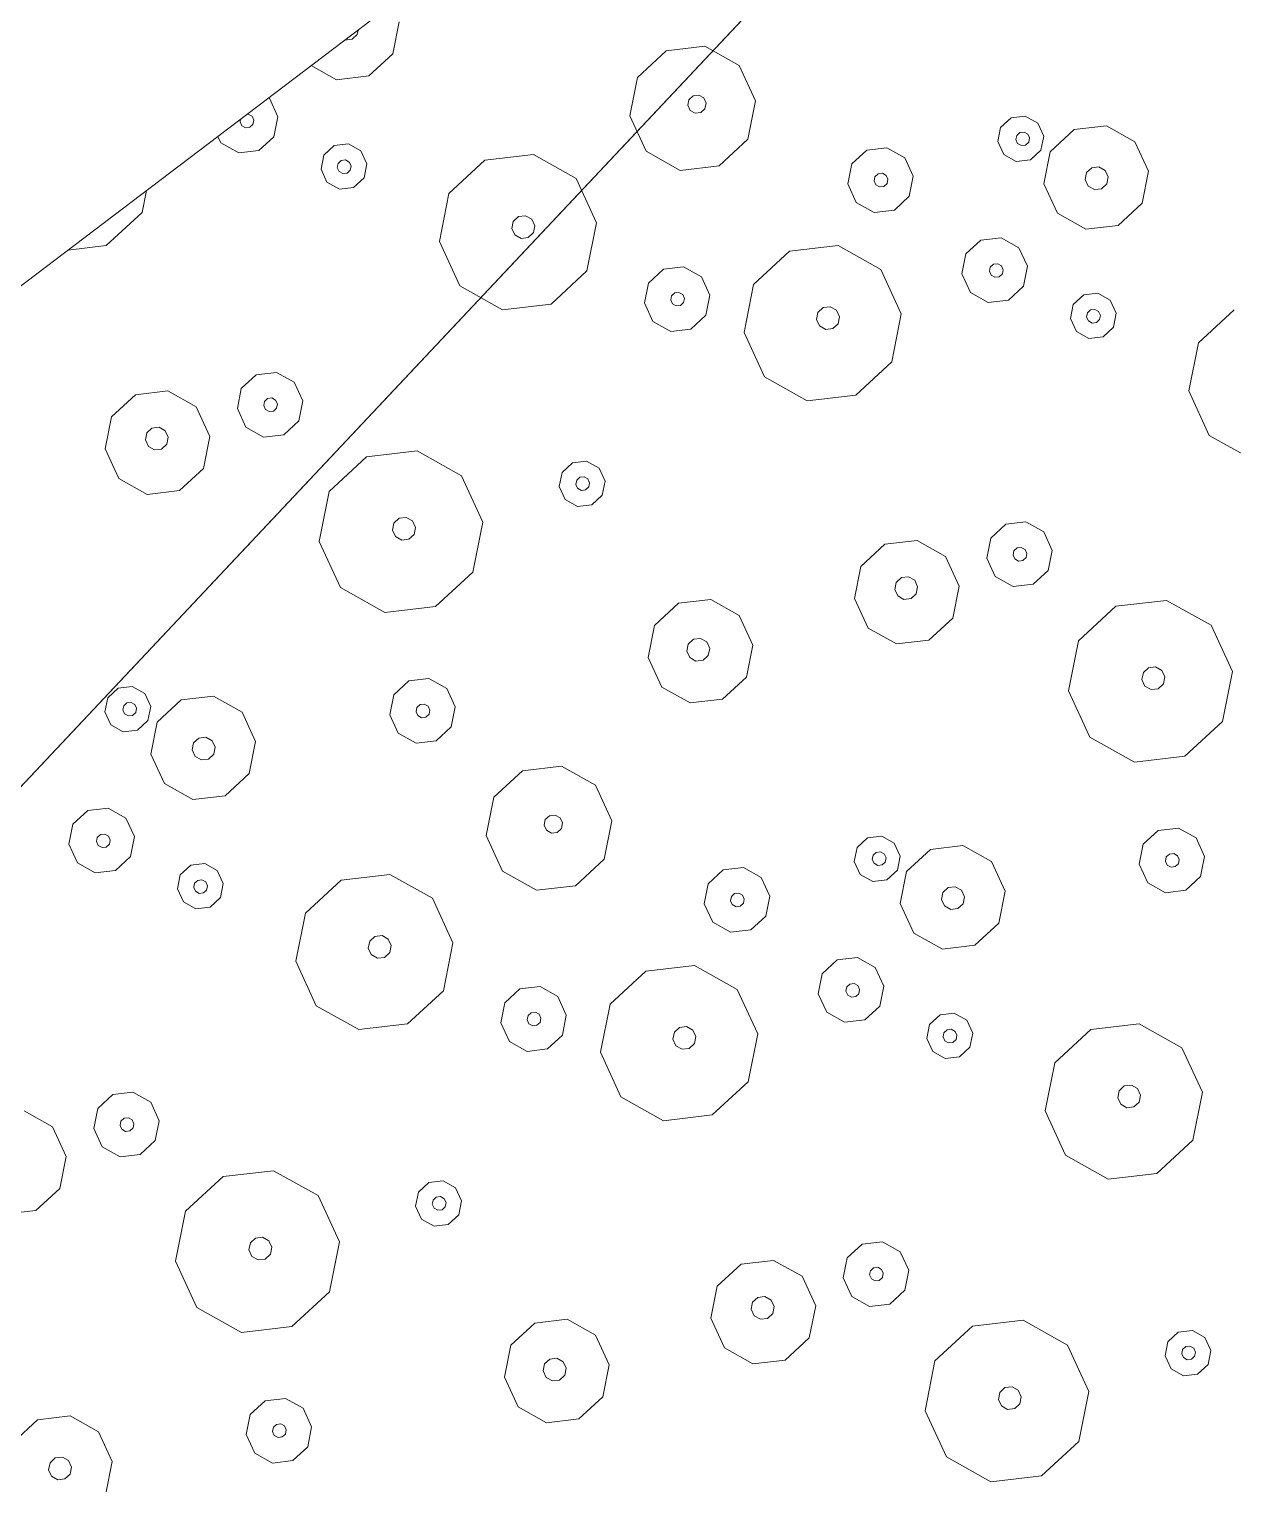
# Model space of a CAD drawing. Header units: metres. Extents: x -2858 to 512, y -1995 to 1252.
# Drawn here: x -541.983 to -539.062, y 367.966 to 371.495 of the extents above; entities that cross this region are included whole.
import ezdxf

# ---------------------------------------------------------------- set-up
doc = ezdxf.new("R2010")
doc.units = ezdxf.units.M
doc.layers.add('Calque commun', color=7, linetype='Continuous')

# ---------------------------------------------------------------- blocks, each defined once
blk = doc.blocks.new('pattern')
at = {"layer": 'Calque commun', "color": 54, "linetype": 'Continuous', "lineweight": 9}
for p, q in [((79.6826, 109.0965), (79.7124, 109.114)), ((79.7124, 109.114), (79.7468, 109.1108)), ((79.6688, 109.0647), (79.6826, 109.0965)), ((79.7468, 109.1108), (79.7728, 109.0879)), ((79.7728, 109.0879), (79.7803, 109.0541)), ((79.6763, 109.0309), (79.6688, 109.0647)), ((79.7066, 109.0619), (79.7107, 109.0714)), ((79.7088, 109.0517), (79.7066, 109.0619)), ((79.7166, 109.0448), (79.7088, 109.0517)), ((79.7107, 109.0714), (79.7196, 109.0767)), ((79.727, 109.0439), (79.7166, 109.0448)), ((79.7196, 109.0767), (79.73, 109.0757)), ((79.7359, 109.0491), (79.727, 109.0439)), ((79.73, 109.0757), (79.7378, 109.0688)), ((79.74, 109.0587), (79.7359, 109.0491)), ((79.7378, 109.0688), (79.74, 109.0587)), ((79.7803, 109.0541), (79.7665, 109.0223)), ((79.7023, 109.008), (79.6763, 109.0309)), ((79.7367, 109.0047), (79.7023, 109.008)), ((79.7665, 109.0223), (79.7367, 109.0047)), ((79.9543, 108.9421), (80.0607, 109.005)), ((80.0607, 109.005), (80.1838, 108.9932)), ((80.1838, 108.9932), (80.2764, 108.9114)), ((79.9051, 108.8287), (79.9543, 108.9421)), ((80.2764, 108.9114), (80.3033, 108.7908)), ((80.0732, 108.8288), (80.0881, 108.8376)), ((80.0881, 108.8376), (80.1053, 108.836)), ((80.1053, 108.836), (80.1183, 108.8246)), ((79.932, 108.7081), (79.9051, 108.8287)), ((80.0663, 108.813), (80.0732, 108.8288)), ((80.0701, 108.7961), (80.0663, 108.813)), ((80.0831, 108.7846), (80.0701, 108.7961)), ((80.1221, 108.8077), (80.1152, 108.7918)), ((80.1183, 108.8246), (80.1221, 108.8077)), ((80.1003, 108.783), (80.0831, 108.7846)), ((80.1152, 108.7918), (80.1003, 108.783)), ((80.3033, 108.7908), (80.2541, 108.6774)), ((79.2298, 108.6635), (79.332, 108.7238)), ((79.332, 108.7238), (79.4501, 108.7125)), ((79.4501, 108.7125), (79.5391, 108.634)), ((80.0246, 108.6262), (79.932, 108.7081)), ((79.1826, 108.5546), (79.2298, 108.6635)), ((80.2541, 108.6774), (80.1477, 108.6145)), ((79.5391, 108.634), (79.5649, 108.5182)), ((80.1477, 108.6145), (80.0246, 108.6262)), ((79.2084, 108.4388), (79.1826, 108.5546)), ((79.3279, 108.5404), (79.3348, 108.5563)), ((79.3348, 108.5563), (79.3497, 108.5651)), ((79.3497, 108.5651), (79.3669, 108.5634)), ((79.3669, 108.5634), (79.3799, 108.552)), ((79.3799, 108.552), (79.3836, 108.5351)), ((79.3316, 108.5235), (79.3279, 108.5404)), ((79.3446, 108.512), (79.3316, 108.5235)), ((79.3767, 108.5192), (79.3618, 108.5104)), ((79.3836, 108.5351), (79.3767, 108.5192)), ((79.5649, 108.5182), (79.5176, 108.4093)), ((79.3618, 108.5104), (79.3446, 108.512)), ((80.0267, 108.4205), (80.0692, 108.4457)), ((80.0692, 108.4457), (80.1185, 108.441)), ((79.2973, 108.3602), (79.2084, 108.4388)), ((79.5176, 108.4093), (79.4155, 108.349)), ((80.007, 108.3752), (80.0267, 108.4205)), ((80.1185, 108.441), (80.1555, 108.4083)), ((80.1555, 108.4083), (80.1663, 108.36)), ((80.0177, 108.3269), (80.007, 108.3752)), ((80.0692, 108.3701), (80.0733, 108.3796)), ((80.0733, 108.3796), (80.0823, 108.3849)), ((80.0823, 108.3849), (80.0926, 108.3839)), ((80.0926, 108.3839), (80.1004, 108.377)), ((80.1004, 108.377), (80.1026, 108.3669)), ((79.4155, 108.349), (79.2973, 108.3602)), ((80.0714, 108.3599), (80.0692, 108.3701)), ((80.0792, 108.3531), (80.0714, 108.3599)), ((80.0896, 108.3521), (80.0792, 108.3531)), ((80.0985, 108.3574), (80.0896, 108.3521)), ((80.1026, 108.3669), (80.0985, 108.3574)), ((80.1663, 108.36), (80.1466, 108.3146)), ((80.2417, 108.3102), (80.3098, 108.3504)), ((80.3098, 108.3504), (80.3886, 108.3429)), ((80.3886, 108.3429), (80.4479, 108.2905)), ((78.8001, 108.2861), (78.8427, 108.3112)), ((78.8427, 108.3112), (78.8919, 108.3065)), ((78.8919, 108.3065), (78.929, 108.2738)), ((80.0548, 108.2942), (80.0177, 108.3269)), ((80.1466, 108.3146), (80.104, 108.2895)), ((80.2103, 108.2376), (80.2417, 108.3102)), ((78.7805, 108.2407), (78.8001, 108.2861)), ((78.929, 108.2738), (78.9398, 108.2256)), ((80.104, 108.2895), (80.0548, 108.2942)), ((80.4479, 108.2905), (80.4651, 108.2133)), ((78.7912, 108.1925), (78.7805, 108.2407)), ((78.8427, 108.2356), (78.8468, 108.2451)), ((78.8449, 108.2255), (78.8427, 108.2356)), ((78.8468, 108.2451), (78.8557, 108.2504)), ((78.8557, 108.2504), (78.8661, 108.2494)), ((78.8661, 108.2494), (78.8739, 108.2426)), ((78.8761, 108.2324), (78.872, 108.2229)), ((78.8739, 108.2426), (78.8761, 108.2324)), ((80.2275, 108.1604), (80.2103, 108.2376)), ((80.3032, 108.2202), (80.3101, 108.2361)), ((80.3101, 108.2361), (80.325, 108.2449)), ((80.325, 108.2449), (80.3423, 108.2433)), ((80.3423, 108.2433), (80.3552, 108.2318)), ((80.3552, 108.2318), (80.359, 108.2149)), ((78.8527, 108.2186), (78.8449, 108.2255)), ((78.863, 108.2176), (78.8527, 108.2186)), ((78.872, 108.2229), (78.863, 108.2176)), ((78.9398, 108.2256), (78.9201, 108.1802)), ((80.307, 108.2033), (80.3032, 108.2202)), ((80.32, 108.1919), (80.307, 108.2033)), ((80.3521, 108.1991), (80.3372, 108.1903)), ((80.359, 108.2149), (80.3521, 108.1991)), ((80.4651, 108.2133), (80.4336, 108.1407)), ((78.8283, 108.1598), (78.7912, 108.1925)), ((78.8775, 108.1551), (78.8283, 108.1598)), ((78.9201, 108.1802), (78.8775, 108.1551)), ((79.4945, 108.1525), (79.5243, 108.1701)), ((79.5243, 108.1701), (79.5587, 108.1668)), ((79.5587, 108.1668), (79.5847, 108.1439)), ((80.2868, 108.108), (80.2275, 108.1604)), ((80.3372, 108.1903), (80.32, 108.1919)), ((79.4807, 108.1208), (79.4945, 108.1525)), ((79.5201, 108.118), (79.5243, 108.1275)), ((79.5243, 108.1275), (79.5332, 108.1328)), ((79.5332, 108.1328), (79.5435, 108.1318)), ((79.5435, 108.1318), (79.5513, 108.125)), ((79.5513, 108.125), (79.5536, 108.1148)), ((79.5847, 108.1439), (79.5922, 108.1102)), ((80.4336, 108.1407), (80.3655, 108.1005)), ((78.4211, 108.0369), (78.5275, 108.0998)), ((78.5275, 108.0998), (78.6506, 108.088)), ((79.4882, 108.087), (79.4807, 108.1208)), ((79.5224, 108.1079), (79.5201, 108.118)), ((79.5302, 108.101), (79.5224, 108.1079)), ((79.5405, 108.1), (79.5302, 108.101)), ((79.5494, 108.1053), (79.5405, 108.1)), ((79.5536, 108.1148), (79.5494, 108.1053)), ((79.5922, 108.1102), (79.5784, 108.0784)), ((80.3655, 108.1005), (80.2868, 108.108)), ((78.6506, 108.088), (78.7432, 108.0062)), ((79.5142, 108.0641), (79.4882, 108.087)), ((79.5486, 108.0608), (79.5142, 108.0641)), ((79.5784, 108.0784), (79.5486, 108.0608)), ((80.6823, 108.0326), (80.7504, 108.0728)), ((80.7504, 108.0728), (80.8292, 108.0653)), ((80.8292, 108.0653), (80.8885, 108.013)), ((78.3719, 107.9235), (78.4211, 108.0369)), ((79.1857, 107.9815), (79.2538, 108.0217)), ((79.2538, 108.0217), (79.3326, 108.0142)), ((80.6508, 107.96), (80.6823, 108.0326)), ((78.7432, 108.0062), (78.7701, 107.8856)), ((79.3326, 108.0142), (79.3919, 107.9618)), ((80.8885, 108.013), (80.9057, 107.9358)), ((79.1543, 107.9089), (79.1857, 107.9815)), ((79.3919, 107.9618), (79.4091, 107.8846)), ((80.668, 107.8828), (80.6508, 107.96)), ((80.7513, 107.9442), (80.7581, 107.9601)), ((80.7581, 107.9601), (80.773, 107.9689)), ((80.773, 107.9689), (80.7903, 107.9672)), ((80.7903, 107.9672), (80.8032, 107.9558)), ((80.8032, 107.9558), (80.807, 107.9389)), ((78.3988, 107.8029), (78.3719, 107.9235)), ((78.5331, 107.9078), (78.54, 107.9237)), ((78.54, 107.9237), (78.5549, 107.9324)), ((78.5549, 107.9324), (78.5722, 107.9308)), ((78.5722, 107.9308), (78.5851, 107.9194)), ((78.5851, 107.9194), (78.5889, 107.9025)), ((79.2545, 107.9012), (79.2614, 107.9171)), ((79.2614, 107.9171), (79.2763, 107.9259)), ((79.2763, 107.9259), (79.2935, 107.9242)), ((79.2935, 107.9242), (79.3065, 107.9128)), ((79.3065, 107.9128), (79.3102, 107.8959)), ((79.5338, 107.8705), (79.5535, 107.9158)), ((79.5535, 107.9158), (79.596, 107.941)), ((79.596, 107.941), (79.6452, 107.9363)), ((79.6452, 107.9363), (79.6823, 107.9036)), ((80.755, 107.9273), (80.7513, 107.9442)), ((80.768, 107.9158), (80.755, 107.9273)), ((80.7852, 107.9142), (80.768, 107.9158)), ((80.8001, 107.923), (80.7852, 107.9142)), ((80.807, 107.9389), (80.8001, 107.923)), ((80.9057, 107.9358), (80.8742, 107.8632)), ((78.5369, 107.8909), (78.5331, 107.9078)), ((78.5499, 107.8794), (78.5369, 107.8909)), ((78.5671, 107.8778), (78.5499, 107.8794)), ((78.582, 107.8866), (78.5671, 107.8778)), ((78.5889, 107.9025), (78.582, 107.8866)), ((78.7701, 107.8856), (78.721, 107.7722)), ((79.1715, 107.8317), (79.1543, 107.9089)), ((79.2583, 107.8843), (79.2545, 107.9012)), ((79.2712, 107.8729), (79.2583, 107.8843)), ((79.3034, 107.88), (79.2885, 107.8712)), ((79.3102, 107.8959), (79.3034, 107.88)), ((79.4091, 107.8846), (79.3776, 107.812)), ((79.5947, 107.8683), (79.5988, 107.8778)), ((79.5988, 107.8778), (79.6077, 107.8831)), ((79.6077, 107.8831), (79.6181, 107.8821)), ((79.6181, 107.8821), (79.6259, 107.8752)), ((79.6823, 107.9036), (79.6931, 107.8553)), ((80.7273, 107.8305), (80.668, 107.8828)), ((79.2885, 107.8712), (79.2712, 107.8729)), ((79.5445, 107.8222), (79.5338, 107.8705)), ((79.5969, 107.8581), (79.5947, 107.8683)), ((79.6047, 107.8513), (79.5969, 107.8581)), ((79.6151, 107.8503), (79.6047, 107.8513)), ((79.624, 107.8556), (79.6151, 107.8503)), ((79.6281, 107.8651), (79.624, 107.8556)), ((79.6259, 107.8752), (79.6281, 107.8651)), ((79.6931, 107.8553), (79.6734, 107.8099)), ((80.8742, 107.8632), (80.8061, 107.823)), ((79.2308, 107.7793), (79.1715, 107.8317)), ((79.3776, 107.812), (79.3095, 107.7718)), ((79.5816, 107.7895), (79.5445, 107.8222)), ((79.6734, 107.8099), (79.6308, 107.7848)), ((79.8438, 107.7651), (79.946, 107.8254)), ((79.946, 107.8254), (80.0641, 107.8141)), ((80.0641, 107.8141), (80.1531, 107.7356)), ((80.8061, 107.823), (80.7273, 107.8305)), ((78.4915, 107.721), (78.3988, 107.8029)), ((78.721, 107.7722), (78.6145, 107.7093)), ((79.3095, 107.7718), (79.2308, 107.7793)), ((79.6308, 107.7848), (79.5816, 107.7895)), ((79.2921, 107.735), (79.3219, 107.7526)), ((79.3219, 107.7526), (79.3563, 107.7493)), ((79.3563, 107.7493), (79.3823, 107.7264)), ((79.7966, 107.6562), (79.8438, 107.7651)), ((78.0059, 107.7288), (78.0317, 107.613)), ((78.6145, 107.7093), (78.4915, 107.721)), ((79.2783, 107.7033), (79.2921, 107.735)), ((79.2858, 107.6695), (79.2783, 107.7033)), ((79.3139, 107.7029), (79.3181, 107.7124)), ((79.3162, 107.6927), (79.3139, 107.7029)), ((79.3181, 107.7124), (79.327, 107.7177)), ((79.327, 107.7177), (79.3373, 107.7167)), ((79.3373, 107.7167), (79.3451, 107.7098)), ((79.3451, 107.7098), (79.3474, 107.6997)), ((79.3823, 107.7264), (79.3898, 107.6926)), ((80.1531, 107.7356), (80.1789, 107.6198)), ((79.3118, 107.6466), (79.2858, 107.6695)), ((79.324, 107.6859), (79.3162, 107.6927)), ((79.3343, 107.6849), (79.324, 107.6859)), ((79.3433, 107.6902), (79.3343, 107.6849)), ((79.3474, 107.6997), (79.3433, 107.6902)), ((79.3898, 107.6926), (79.376, 107.6609)), ((79.9488, 107.6578), (79.9637, 107.6666)), ((79.9637, 107.6666), (79.9809, 107.665)), ((79.3462, 107.6433), (79.3118, 107.6466)), ((79.376, 107.6609), (79.3462, 107.6433)), ((79.8224, 107.5404), (79.7966, 107.6562)), ((79.9419, 107.642), (79.9488, 107.6578)), ((79.9457, 107.6251), (79.9419, 107.642)), ((79.9809, 107.665), (79.9939, 107.6535)), ((79.9977, 107.6367), (79.9908, 107.6208)), ((79.9939, 107.6535), (79.9977, 107.6367)), ((78.0317, 107.613), (77.9845, 107.5041)), ((79.9586, 107.6136), (79.9457, 107.6251)), ((79.9759, 107.612), (79.9586, 107.6136)), ((79.9908, 107.6208), (79.9759, 107.612)), ((80.1789, 107.6198), (80.1317, 107.5109)), ((81.2758, 107.5949), (81.3184, 107.6201)), ((81.3184, 107.6201), (81.3676, 107.6154)), ((81.3676, 107.6154), (81.4047, 107.5827)), ((79.5557, 107.5186), (79.5754, 107.564)), ((79.5754, 107.564), (79.618, 107.5891)), ((79.618, 107.5891), (79.6672, 107.5844)), ((79.6672, 107.5844), (79.7042, 107.5517)), ((81.2561, 107.5496), (81.2758, 107.5949)), ((81.4047, 107.5827), (81.4154, 107.5344)), ((78.4935, 107.5154), (78.5361, 107.5405)), ((78.5361, 107.5405), (78.5853, 107.5358)), ((78.5853, 107.5358), (78.6224, 107.5031)), ((79.622, 107.523), (79.631, 107.5283)), ((79.631, 107.5283), (79.6413, 107.5273)), ((79.6413, 107.5273), (79.6491, 107.5205)), ((79.7042, 107.5517), (79.715, 107.5035)), ((79.9114, 107.4618), (79.8224, 107.5404)), ((81.2669, 107.5013), (81.2561, 107.5496)), ((81.3183, 107.5444), (81.3225, 107.554)), ((81.3206, 107.5343), (81.3183, 107.5444)), ((81.3284, 107.5274), (81.3206, 107.5343)), ((81.3225, 107.554), (81.3314, 107.5593)), ((81.3387, 107.5265), (81.3284, 107.5274)), ((81.3314, 107.5593), (81.3417, 107.5583)), ((81.3477, 107.5317), (81.3387, 107.5265)), ((81.3417, 107.5583), (81.3495, 107.5514)), ((81.3518, 107.5413), (81.3477, 107.5317)), ((81.3495, 107.5514), (81.3518, 107.5413)), ((81.4154, 107.5344), (81.3958, 107.489)), ((77.9845, 107.5041), (77.8823, 107.4438)), ((78.4738, 107.47), (78.4935, 107.5154)), ((78.6224, 107.5031), (78.6331, 107.4548)), ((79.5665, 107.4704), (79.5557, 107.5186)), ((79.6179, 107.5135), (79.622, 107.523)), ((79.6202, 107.5034), (79.6179, 107.5135)), ((79.6279, 107.4965), (79.6202, 107.5034)), ((79.6383, 107.4955), (79.6279, 107.4965)), ((79.6472, 107.5008), (79.6383, 107.4955)), ((79.6514, 107.5103), (79.6472, 107.5008)), ((79.6491, 107.5205), (79.6514, 107.5103)), ((79.715, 107.5035), (79.6953, 107.4581)), ((80.1317, 107.5109), (80.0295, 107.4506)), ((80.6113, 107.4683), (80.6251, 107.5001)), ((80.6251, 107.5001), (80.6549, 107.5177)), ((80.6549, 107.5177), (80.6893, 107.5144)), ((80.6893, 107.5144), (80.7153, 107.4915)), ((80.7153, 107.4915), (80.7228, 107.4577)), ((81.304, 107.4686), (81.2669, 107.5013)), ((77.8823, 107.4438), (77.7642, 107.455)), ((78.4846, 107.4217), (78.4738, 107.47)), ((78.536, 107.4649), (78.5401, 107.4744)), ((78.5383, 107.4547), (78.536, 107.4649)), ((78.5461, 107.4479), (78.5383, 107.4547)), ((78.5401, 107.4744), (78.5491, 107.4797)), ((78.5491, 107.4797), (78.5594, 107.4787)), ((78.5594, 107.4787), (78.5672, 107.4718)), ((78.5695, 107.4617), (78.5653, 107.4522)), ((78.5672, 107.4718), (78.5695, 107.4617)), ((78.6331, 107.4548), (78.6134, 107.4095)), ((79.6035, 107.4377), (79.5665, 107.4704)), ((79.6953, 107.4581), (79.6527, 107.433)), ((80.0295, 107.4506), (79.9114, 107.4618)), ((80.6188, 107.4346), (80.6113, 107.4683)), ((80.6491, 107.4655), (80.6532, 107.475)), ((80.6513, 107.4554), (80.6491, 107.4655)), ((80.6591, 107.4485), (80.6513, 107.4554)), ((80.6532, 107.475), (80.6621, 107.4803)), ((80.6621, 107.4803), (80.6725, 107.4793)), ((80.6725, 107.4793), (80.6803, 107.4724)), ((80.6825, 107.4623), (80.6784, 107.4528)), ((80.6803, 107.4724), (80.6825, 107.4623)), ((80.7228, 107.4577), (80.709, 107.426)), ((81.3532, 107.4639), (81.304, 107.4686)), ((81.3958, 107.489), (81.3532, 107.4639)), ((78.5216, 107.389), (78.4846, 107.4217)), ((78.5564, 107.4469), (78.5461, 107.4479)), ((78.5653, 107.4522), (78.5564, 107.4469)), ((78.7085, 107.405), (78.7767, 107.4452)), ((78.7767, 107.4452), (78.8554, 107.4377)), ((78.8554, 107.4377), (78.9147, 107.3853)), ((79.6527, 107.433), (79.6035, 107.4377)), ((80.6448, 107.4117), (80.6188, 107.4346)), ((80.6695, 107.4475), (80.6591, 107.4485)), ((80.6784, 107.4528), (80.6695, 107.4475)), ((80.709, 107.426), (80.6792, 107.4084)), ((78.5709, 107.3843), (78.5216, 107.389)), ((78.6134, 107.4095), (78.5709, 107.3843)), ((78.6771, 107.3324), (78.7085, 107.405)), ((78.9147, 107.3853), (78.9319, 107.3081)), ((80.1, 107.3437), (80.1197, 107.389)), ((80.1197, 107.389), (80.1623, 107.4142)), ((80.1623, 107.4142), (80.2115, 107.4095)), ((80.2115, 107.4095), (80.2486, 107.3768)), ((80.6792, 107.4084), (80.6448, 107.4117)), ((80.8968, 107.3457), (81.0032, 107.4086)), ((81.0032, 107.4086), (81.1263, 107.3969)), ((81.1263, 107.3969), (81.2189, 107.3151)), ((80.1622, 107.3385), (80.1663, 107.3481)), ((80.1663, 107.3481), (80.1753, 107.3533)), ((80.1753, 107.3533), (80.1856, 107.3524)), ((80.1856, 107.3524), (80.1934, 107.3455)), ((80.2486, 107.3768), (80.2593, 107.3285)), ((78.6943, 107.2552), (78.6771, 107.3324)), ((78.7701, 107.315), (78.777, 107.3309)), ((78.7738, 107.2981), (78.7701, 107.315)), ((78.777, 107.3309), (78.7919, 107.3397)), ((78.7919, 107.3397), (78.8091, 107.3381)), ((78.8091, 107.3381), (78.8221, 107.3266)), ((78.8221, 107.3266), (78.8258, 107.3097)), ((80.1108, 107.2954), (80.1, 107.3437)), ((80.1645, 107.3284), (80.1622, 107.3385)), ((80.1723, 107.3215), (80.1645, 107.3284)), ((80.1826, 107.3206), (80.1723, 107.3215)), ((80.1915, 107.3258), (80.1826, 107.3206)), ((80.1957, 107.3354), (80.1915, 107.3258)), ((80.1934, 107.3455), (80.1957, 107.3354)), ((80.2593, 107.3285), (80.2396, 107.2831)), ((80.8476, 107.2323), (80.8968, 107.3457)), ((81.2189, 107.3151), (81.2458, 107.1944)), ((81.6614, 107.2903), (81.7295, 107.3305)), ((78.7868, 107.2867), (78.7738, 107.2981)), ((78.804, 107.2851), (78.7868, 107.2867)), ((78.8189, 107.2939), (78.804, 107.2851)), ((78.8258, 107.3097), (78.8189, 107.2939)), ((78.9319, 107.3081), (78.9005, 107.2355)), ((80.1478, 107.2627), (80.1108, 107.2954)), ((80.2396, 107.2831), (80.1971, 107.258)), ((81.6299, 107.2177), (81.6614, 107.2903)), ((77.9475, 107.2156), (77.9613, 107.2473)), ((77.9613, 107.2473), (77.9911, 107.2649)), ((77.9911, 107.2649), (78.0255, 107.2616)), ((78.0255, 107.2616), (78.0515, 107.2387)), ((78.7536, 107.2028), (78.6943, 107.2552)), ((80.1971, 107.258), (80.1478, 107.2627)), ((77.955, 107.1818), (77.9475, 107.2156)), ((77.987, 107.2128), (77.9911, 107.2224)), ((77.9892, 107.2027), (77.987, 107.2128)), ((77.9911, 107.2224), (78, 107.2276)), ((78, 107.2276), (78.0104, 107.2266)), ((78.0104, 107.2266), (78.0181, 107.2198)), ((78.0204, 107.2096), (78.0163, 107.2001)), ((78.0181, 107.2198), (78.0204, 107.2096)), ((78.0515, 107.2387), (78.059, 107.205)), ((78.9005, 107.2355), (78.8323, 107.1953)), ((80.8745, 107.1117), (80.8476, 107.2323)), ((81.0088, 107.2166), (81.0157, 107.2325)), ((81.0126, 107.1997), (81.0088, 107.2166)), ((81.0157, 107.2325), (81.0306, 107.2413)), ((81.0306, 107.2413), (81.0478, 107.2396)), ((81.0478, 107.2396), (81.0608, 107.2282)), ((81.0646, 107.2113), (81.0577, 107.1954)), ((81.0608, 107.2282), (81.0646, 107.2113)), ((81.6471, 107.1405), (81.6299, 107.2177)), ((81.7302, 107.2101), (81.7371, 107.2259)), ((81.7339, 107.1932), (81.7302, 107.2101)), ((81.7371, 107.2259), (81.752, 107.2347)), ((81.752, 107.2347), (81.7692, 107.2331)), ((81.7692, 107.2331), (81.7822, 107.2216)), ((81.7822, 107.2216), (81.7859, 107.2047)), ((77.981, 107.1589), (77.955, 107.1818)), ((77.997, 107.1958), (77.9892, 107.2027)), ((78.0073, 107.1948), (77.997, 107.1958)), ((78.0163, 107.2001), (78.0073, 107.1948)), ((78.0452, 107.1732), (78.0154, 107.1556)), ((78.059, 107.205), (78.0452, 107.1732)), ((78.8323, 107.1953), (78.7536, 107.2028)), ((79.6948, 107.157), (79.7765, 107.2053)), ((79.7765, 107.2053), (79.871, 107.1963)), ((79.871, 107.1963), (79.9422, 107.1335)), ((81.0256, 107.1883), (81.0126, 107.1997)), ((81.0428, 107.1866), (81.0256, 107.1883)), ((81.0577, 107.1954), (81.0428, 107.1866)), ((81.2458, 107.1944), (81.1966, 107.081)), ((81.7469, 107.1817), (81.7339, 107.1932)), ((81.7641, 107.1801), (81.7469, 107.1817)), ((81.779, 107.1889), (81.7641, 107.1801)), ((81.7859, 107.2047), (81.779, 107.1889)), ((78.0154, 107.1556), (77.981, 107.1589)), ((79.1491, 107.1274), (79.2172, 107.1676)), ((79.2172, 107.1676), (79.296, 107.1601)), ((79.296, 107.1601), (79.3553, 107.1078)), ((79.657, 107.0699), (79.6948, 107.157)), ((81.7064, 107.0882), (81.6471, 107.1405)), ((77.6525, 107.0763), (77.7207, 107.1165)), ((77.7207, 107.1165), (77.7994, 107.109)), ((77.7994, 107.109), (77.8587, 107.0566)), ((79.1177, 107.0548), (79.1491, 107.1274)), ((79.3553, 107.1078), (79.3725, 107.0306)), ((79.9422, 107.1335), (79.9628, 107.0408)), ((80.1723, 107.0671), (80.2745, 107.1274)), ((80.2745, 107.1274), (80.3926, 107.1162)), ((80.3926, 107.1162), (80.4816, 107.0376)), ((80.9671, 107.0299), (80.8745, 107.1117)), ((77.6211, 107.0037), (77.6525, 107.0763)), ((79.6776, 106.9773), (79.657, 107.0699)), ((79.7732, 107.0586), (79.7787, 107.0713)), ((79.7787, 107.0713), (79.7906, 107.0783)), ((79.7906, 107.0783), (79.8044, 107.077)), ((79.8044, 107.077), (79.8148, 107.0678)), ((79.8148, 107.0678), (79.8178, 107.0543)), ((80.1251, 106.9582), (80.1723, 107.0671)), ((81.1966, 107.081), (81.0902, 107.0182)), ((81.7852, 107.0807), (81.7064, 107.0882)), ((77.8587, 107.0566), (77.8759, 106.9794)), ((78.0203, 107.0107), (78.0629, 107.0358)), ((78.0629, 107.0358), (78.1121, 107.0311)), ((78.1121, 107.0311), (78.1491, 106.9984)), ((79.1349, 106.9776), (79.1177, 107.0548)), ((79.2181, 107.039), (79.225, 107.0549)), ((79.2218, 107.0221), (79.2181, 107.039)), ((79.225, 107.0549), (79.2399, 107.0637)), ((79.2399, 107.0637), (79.2571, 107.062)), ((79.2571, 107.062), (79.2701, 107.0506)), ((79.2738, 107.0337), (79.2669, 107.0178)), ((79.2701, 107.0506), (79.2738, 107.0337)), ((79.3725, 107.0306), (79.341, 106.958)), ((79.7762, 107.0451), (79.7732, 107.0586)), ((79.7866, 107.0359), (79.7762, 107.0451)), ((79.8004, 107.0346), (79.7866, 107.0359)), ((79.8123, 107.0416), (79.8004, 107.0346)), ((79.8178, 107.0543), (79.8123, 107.0416)), ((79.9628, 107.0408), (79.925, 106.9537)), ((80.4816, 107.0376), (80.5074, 106.9218)), ((77.6383, 106.9265), (77.6211, 107.0037)), ((77.7213, 106.996), (77.7282, 107.0119)), ((77.7251, 106.9791), (77.7213, 106.996)), ((77.7282, 107.0119), (77.7431, 107.0207)), ((77.7431, 107.0207), (77.7603, 107.0191)), ((77.7603, 107.0191), (77.7733, 107.0076)), ((77.7733, 107.0076), (77.7771, 106.9907)), ((78.0006, 106.9653), (78.0203, 107.0107)), ((78.1491, 106.9984), (78.1599, 106.9501)), ((79.2348, 107.0107), (79.2218, 107.0221)), ((79.252, 107.009), (79.2348, 107.0107)), ((79.2669, 107.0178), (79.252, 107.009)), ((81.0902, 107.0182), (80.9671, 107.0299)), ((77.7381, 106.9677), (77.7251, 106.9791)), ((77.7553, 106.966), (77.7381, 106.9677)), ((77.7702, 106.9748), (77.7553, 106.966)), ((77.7771, 106.9907), (77.7702, 106.9748)), ((77.8759, 106.9794), (77.8445, 106.9068)), ((78.0114, 106.917), (78.0006, 106.9653)), ((78.0615, 106.9631), (78.0656, 106.9726)), ((78.0638, 106.953), (78.0615, 106.9631)), ((78.0656, 106.9726), (78.0746, 106.9779)), ((78.0746, 106.9779), (78.0849, 106.9769)), ((78.0849, 106.9769), (78.0927, 106.97)), ((78.095, 106.9599), (78.0908, 106.9504)), ((78.0927, 106.97), (78.095, 106.9599)), ((79.1942, 106.9253), (79.1349, 106.9776)), ((79.7488, 106.9145), (79.6776, 106.9773)), ((80.2704, 106.944), (80.2773, 106.9599)), ((80.2773, 106.9599), (80.2922, 106.9687)), ((80.2922, 106.9687), (80.3094, 106.9671)), ((80.3094, 106.9671), (80.3224, 106.9556)), ((77.6976, 106.8741), (77.6383, 106.9265)), ((78.0715, 106.9461), (78.0638, 106.953)), ((78.0819, 106.9451), (78.0715, 106.9461)), ((78.0908, 106.9504), (78.0819, 106.9451)), ((78.1599, 106.9501), (78.1402, 106.9047)), ((79.2729, 106.9178), (79.1942, 106.9253)), ((79.341, 106.958), (79.2729, 106.9178)), ((79.925, 106.9537), (79.8433, 106.9055)), ((80.1509, 106.8424), (80.1251, 106.9582)), ((80.2741, 106.9271), (80.2704, 106.944)), ((80.2871, 106.9157), (80.2741, 106.9271)), ((80.3261, 106.9387), (80.3192, 106.9228)), ((80.3224, 106.9556), (80.3261, 106.9387)), ((77.8445, 106.9068), (77.7763, 106.8666)), ((78.0484, 106.8843), (78.0114, 106.917)), ((78.1402, 106.9047), (78.0976, 106.8796)), ((78.3107, 106.8599), (78.4128, 106.9202)), ((78.4128, 106.9202), (78.531, 106.9089)), ((78.531, 106.9089), (78.6199, 106.8304)), ((79.8433, 106.9055), (79.7488, 106.9145)), ((80.3043, 106.914), (80.2871, 106.9157)), ((80.3192, 106.9228), (80.3043, 106.914)), ((80.5074, 106.9218), (80.4601, 106.813)), ((77.7763, 106.8666), (77.6976, 106.8741)), ((78.0976, 106.8796), (78.0484, 106.8843)), ((78.2635, 106.751), (78.3107, 106.8599)), ((77.7451, 106.7981), (77.7589, 106.8298)), ((77.7589, 106.8298), (77.7887, 106.8474)), ((77.7887, 106.8474), (77.8231, 106.8441)), ((77.8231, 106.8441), (77.8491, 106.8212)), ((77.8491, 106.8212), (77.8566, 106.7874)), ((78.6199, 106.8304), (78.6457, 106.7146)), ((80.2398, 106.7639), (80.1509, 106.8424)), ((80.9495, 106.7788), (80.9692, 106.8242)), ((80.9692, 106.8242), (81.0117, 106.8493)), ((81.0117, 106.8493), (81.061, 106.8446)), ((81.061, 106.8446), (81.098, 106.8119)), ((77.7526, 106.7643), (77.7451, 106.7981)), ((77.7808, 106.7977), (77.7849, 106.8072)), ((77.783, 106.7876), (77.7808, 106.7977)), ((77.7908, 106.7807), (77.783, 106.7876)), ((77.7849, 106.8072), (77.7938, 106.8125)), ((77.7938, 106.8125), (77.8042, 106.8115)), ((77.8101, 106.785), (77.8011, 106.7797)), ((77.8042, 106.8115), (77.812, 106.8046)), ((77.8142, 106.7945), (77.8101, 106.785)), ((77.812, 106.8046), (77.8142, 106.7945)), ((77.8566, 106.7874), (77.8428, 106.7557)), ((80.4601, 106.813), (80.358, 106.7526)), ((81.0158, 106.7832), (81.0248, 106.7885)), ((81.0248, 106.7885), (81.0351, 106.7875)), ((81.0351, 106.7875), (81.0429, 106.7807)), ((81.098, 106.8119), (81.1088, 106.7637)), ((77.7786, 106.7414), (77.7526, 106.7643)), ((77.8011, 106.7797), (77.7908, 106.7807)), ((77.8428, 106.7557), (77.813, 106.7381)), ((78.2893, 106.6352), (78.2635, 106.751)), ((78.4087, 106.7368), (78.4156, 106.7527)), ((78.4156, 106.7527), (78.4305, 106.7615)), ((78.4305, 106.7615), (78.4478, 106.7598)), ((78.4478, 106.7598), (78.4607, 106.7484)), ((78.4607, 106.7484), (78.4645, 106.7315)), ((80.358, 106.7526), (80.2398, 106.7639)), ((80.9603, 106.7306), (80.9495, 106.7788)), ((81.0117, 106.7737), (81.0158, 106.7832)), ((81.014, 106.7636), (81.0117, 106.7737)), ((81.0217, 106.7567), (81.014, 106.7636)), ((81.0321, 106.7557), (81.0217, 106.7567)), ((81.041, 106.761), (81.0321, 106.7557)), ((81.0451, 106.7705), (81.041, 106.761)), ((81.0429, 106.7807), (81.0451, 106.7705)), ((81.1088, 106.7637), (81.0891, 106.7183)), ((81.1842, 106.7138), (81.2523, 106.754)), ((81.2523, 106.754), (81.3311, 106.7465)), ((77.813, 106.7381), (77.7786, 106.7414)), ((78.4125, 106.7199), (78.4087, 106.7368)), ((78.4255, 106.7084), (78.4125, 106.7199)), ((78.4576, 106.7156), (78.4427, 106.7068)), ((78.4645, 106.7315), (78.4576, 106.7156)), ((78.6457, 106.7146), (78.5985, 106.6057)), ((79.7426, 106.6897), (79.7852, 106.7149)), ((79.7852, 106.7149), (79.8344, 106.7102)), ((80.9973, 106.6978), (80.9603, 106.7306)), ((81.0891, 106.7183), (81.0465, 106.6932)), ((81.1527, 106.6413), (81.1842, 106.7138)), ((81.3311, 106.7465), (81.3904, 106.6942)), ((78.0422, 106.6588), (78.0848, 106.6839)), ((78.0848, 106.6839), (78.134, 106.6793)), ((78.134, 106.6793), (78.1711, 106.6465)), ((78.4427, 106.7068), (78.4255, 106.7084)), ((79.723, 106.6444), (79.7426, 106.6897)), ((79.8344, 106.7102), (79.8715, 106.6775)), ((81.0465, 106.6932), (80.9973, 106.6978)), ((78.0225, 106.6134), (78.0422, 106.6588)), ((78.1711, 106.6465), (78.1818, 106.5983)), ((79.7337, 106.5961), (79.723, 106.6444)), ((79.7852, 106.6393), (79.7893, 106.6488)), ((79.7893, 106.6488), (79.7982, 106.6541)), ((79.7982, 106.6541), (79.8086, 106.6531)), ((79.8086, 106.6531), (79.8164, 106.6462)), ((79.8164, 106.6462), (79.8186, 106.6361)), ((79.8715, 106.6775), (79.8822, 106.6292)), ((78.0333, 106.5652), (78.0225, 106.6134)), ((78.0847, 106.6083), (78.0889, 106.6178)), ((78.087, 106.5982), (78.0847, 106.6083)), ((78.0889, 106.6178), (78.0978, 106.6231)), ((78.0978, 106.6231), (78.1081, 106.6221)), ((78.1081, 106.6221), (78.1159, 106.6153)), ((78.1159, 106.6153), (78.1182, 106.6051)), ((78.3782, 106.5566), (78.2893, 106.6352)), ((79.0919, 106.5949), (79.1217, 106.6125)), ((79.1217, 106.6125), (79.1562, 106.6092)), ((79.1562, 106.6092), (79.1821, 106.5863)), ((79.7874, 106.6291), (79.7852, 106.6393)), ((79.7952, 106.6223), (79.7874, 106.6291)), ((79.8055, 106.6213), (79.7952, 106.6223)), ((79.8145, 106.6265), (79.8055, 106.6213)), ((79.8186, 106.6361), (79.8145, 106.6265)), ((79.8822, 106.6292), (79.8626, 106.5838)), ((81.17, 106.564), (81.1527, 106.6413)), ((78.0948, 106.5913), (78.087, 106.5982)), ((78.1051, 106.5903), (78.0948, 106.5913)), ((78.114, 106.5956), (78.1051, 106.5903)), ((78.1182, 106.6051), (78.114, 106.5956)), ((78.1818, 106.5983), (78.1621, 106.5529)), ((78.5985, 106.6057), (78.4963, 106.5454)), ((79.0781, 106.5631), (79.0919, 106.5949)), ((79.12, 106.5698), (79.129, 106.5751)), ((79.129, 106.5751), (79.1393, 106.5741)), ((79.1393, 106.5741), (79.1471, 106.5672)), ((79.1821, 106.5863), (79.1896, 106.5525)), ((79.7708, 106.5634), (79.7337, 106.5961)), ((79.8626, 106.5838), (79.82, 106.5587)), ((80.437, 106.5562), (80.4668, 106.5738)), ((80.4668, 106.5738), (80.5012, 106.5705)), ((78.0704, 106.5325), (78.0333, 106.5652)), ((78.1621, 106.5529), (78.1196, 106.5278)), ((78.4963, 106.5454), (78.3782, 106.5566)), ((79.0856, 106.5294), (79.0781, 106.5631)), ((79.1159, 106.5603), (79.12, 106.5698)), ((79.1182, 106.5502), (79.1159, 106.5603)), ((79.1259, 106.5433), (79.1182, 106.5502)), ((79.1363, 106.5423), (79.1259, 106.5433)), ((79.1452, 106.5476), (79.1363, 106.5423)), ((79.1493, 106.5571), (79.1452, 106.5476)), ((79.1471, 106.5672), (79.1493, 106.5571)), ((79.1896, 106.5525), (79.1758, 106.5208)), ((79.82, 106.5587), (79.7708, 106.5634)), ((80.4232, 106.5244), (80.437, 106.5562)), ((80.4668, 106.5312), (80.4757, 106.5365)), ((80.4757, 106.5365), (80.486, 106.5355)), ((80.5012, 106.5705), (80.5272, 106.5476)), ((80.5272, 106.5476), (80.5347, 106.5138)), ((78.1196, 106.5278), (78.0704, 106.5325)), ((78.5865, 106.4838), (78.6291, 106.509)), ((78.6291, 106.509), (78.6783, 106.5043)), ((78.6783, 106.5043), (78.7154, 106.4716)), ((79.1116, 106.5065), (79.0856, 106.5294)), ((79.146, 106.5032), (79.1116, 106.5065)), ((79.1758, 106.5208), (79.146, 106.5032)), ((79.3636, 106.4406), (79.47, 106.5034)), ((79.47, 106.5034), (79.5931, 106.4917)), ((80.4307, 106.4906), (80.4232, 106.5244)), ((80.4626, 106.5217), (80.4668, 106.5312)), ((80.4649, 106.5115), (80.4626, 106.5217)), ((80.4727, 106.5047), (80.4649, 106.5115)), ((80.483, 106.5037), (80.4727, 106.5047)), ((80.4919, 106.5089), (80.483, 106.5037)), ((80.486, 106.5355), (80.4938, 106.5286)), ((80.4961, 106.5185), (80.4919, 106.5089)), ((80.4938, 106.5286), (80.4961, 106.5185)), ((80.5347, 106.5138), (80.5209, 106.482)), ((78.5668, 106.4385), (78.5865, 106.4838)), ((78.7154, 106.4716), (78.7261, 106.4233)), ((79.5931, 106.4917), (79.6858, 106.4099)), ((80.4566, 106.4677), (80.4307, 106.4906)), ((80.4911, 106.4644), (80.4566, 106.4677)), ((80.5209, 106.482), (80.4911, 106.4644)), ((78.5776, 106.3902), (78.5668, 106.4385)), ((78.629, 106.4333), (78.6332, 106.4429)), ((78.6313, 106.4232), (78.629, 106.4333)), ((78.6332, 106.4429), (78.6421, 106.4482)), ((78.6421, 106.4482), (78.6525, 106.4472)), ((78.6525, 106.4472), (78.6602, 106.4403)), ((78.6602, 106.4403), (78.6625, 106.4302)), ((79.3144, 106.3272), (79.3636, 106.4406)), ((78.6391, 106.4163), (78.6313, 106.4232)), ((78.6494, 106.4154), (78.6391, 106.4163)), ((78.6584, 106.4206), (78.6494, 106.4154)), ((78.6625, 106.4302), (78.6584, 106.4206)), ((78.7261, 106.4233), (78.7065, 106.3779)), ((79.6858, 106.4099), (79.7126, 106.2892)), ((80.1282, 106.3851), (80.1963, 106.4253)), ((80.1963, 106.4253), (80.2751, 106.4178)), ((80.2751, 106.4178), (80.3344, 106.3655)), ((78.6147, 106.3575), (78.5776, 106.3902)), ((78.7065, 106.3779), (78.6639, 106.3528)), ((80.0968, 106.3125), (80.1282, 106.3851)), ((80.3344, 106.3655), (80.3516, 106.2883)), ((78.6639, 106.3528), (78.6147, 106.3575)), ((79.3413, 106.2065), (79.3144, 106.3272)), ((79.4756, 106.3114), (79.4825, 106.3273)), ((79.4825, 106.3273), (79.4974, 106.3361)), ((79.4974, 106.3361), (79.5147, 106.3344)), ((79.5147, 106.3344), (79.5276, 106.323)), ((80.2039, 106.3207), (80.2188, 106.3295)), ((80.2188, 106.3295), (80.236, 106.3279)), ((80.236, 106.3279), (80.249, 106.3164)), ((80.4959, 106.3195), (80.5385, 106.3446)), ((80.5385, 106.3446), (80.5877, 106.3399)), ((80.5877, 106.3399), (80.6248, 106.3072)), ((78.1616, 106.2518), (78.2433, 106.3001)), ((78.2433, 106.3001), (78.3378, 106.2911)), ((78.3378, 106.2911), (78.409, 106.2283)), ((79.4794, 106.2945), (79.4756, 106.3114)), ((79.4924, 106.2831), (79.4794, 106.2945)), ((79.5245, 106.2902), (79.5096, 106.2814)), ((79.5314, 106.3061), (79.5245, 106.2902)), ((79.5276, 106.323), (79.5314, 106.3061)), ((80.114, 106.2353), (80.0968, 106.3125)), ((80.197, 106.3049), (80.2039, 106.3207)), ((80.2008, 106.288), (80.197, 106.3049)), ((80.2527, 106.2995), (80.2458, 106.2837)), ((80.249, 106.3164), (80.2527, 106.2995)), ((80.4763, 106.2741), (80.4959, 106.3195)), ((80.6248, 106.3072), (80.6356, 106.2589)), ((79.5096, 106.2814), (79.4924, 106.2831)), ((79.7126, 106.2892), (79.6635, 106.1758)), ((80.2137, 106.2765), (80.2008, 106.288)), ((80.2309, 106.2749), (80.2137, 106.2765)), ((80.2458, 106.2837), (80.2309, 106.2749)), ((80.3516, 106.2883), (80.3201, 106.2157)), ((80.487, 106.2259), (80.4763, 106.2741)), ((80.5372, 106.2719), (80.5413, 106.2815)), ((80.5394, 106.2618), (80.5372, 106.2719)), ((80.5472, 106.2549), (80.5394, 106.2618)), ((80.5413, 106.2815), (80.5503, 106.2867)), ((80.5576, 106.2539), (80.5472, 106.2549)), ((80.5503, 106.2867), (80.5606, 106.2857)), ((80.5665, 106.2592), (80.5576, 106.2539)), ((80.5606, 106.2857), (80.5684, 106.2789)), ((80.5706, 106.2687), (80.5665, 106.2592)), ((80.5684, 106.2789), (80.5706, 106.2687)), ((80.6356, 106.2589), (80.6159, 106.2136)), ((78.1238, 106.1648), (78.1616, 106.2518)), ((78.409, 106.2283), (78.4296, 106.1356)), ((78.6391, 106.1619), (78.7413, 106.2222)), ((78.7413, 106.2222), (78.8594, 106.211)), ((80.1733, 106.183), (80.114, 106.2353)), ((80.5241, 106.1931), (80.487, 106.2259)), ((78.8594, 106.211), (78.9484, 106.1324)), ((79.434, 106.1247), (79.3413, 106.2065)), ((80.3201, 106.2157), (80.252, 106.1755)), ((80.5733, 106.1884), (80.5241, 106.1931)), ((80.6159, 106.2136), (80.5733, 106.1884)), ((78.1445, 106.0721), (78.1238, 106.1648)), ((78.24, 106.1534), (78.2456, 106.1661)), ((78.243, 106.1399), (78.24, 106.1534)), ((78.2456, 106.1661), (78.2575, 106.1731)), ((78.2575, 106.1731), (78.2713, 106.1718)), ((78.2713, 106.1718), (78.2816, 106.1627)), ((78.2846, 106.1491), (78.2791, 106.1364)), ((78.2816, 106.1627), (78.2846, 106.1491)), ((78.5919, 106.053), (78.6391, 106.1619)), ((79.6635, 106.1758), (79.557, 106.113)), ((80.252, 106.1755), (80.1733, 106.183)), ((80.2346, 106.1386), (80.2644, 106.1562)), ((80.2644, 106.1562), (80.2988, 106.153)), ((80.2988, 106.153), (80.3248, 106.1301)), ((78.2534, 106.1307), (78.243, 106.1399)), ((78.2672, 106.1294), (78.2534, 106.1307)), ((78.2791, 106.1364), (78.2672, 106.1294)), ((78.4296, 106.1356), (78.3919, 106.0485)), ((78.9484, 106.1324), (78.9742, 106.0166)), ((79.557, 106.113), (79.434, 106.1247)), ((80.2208, 106.1069), (80.2346, 106.1386)), ((80.2564, 106.1065), (80.2606, 106.116)), ((80.2606, 106.116), (80.2695, 106.1213)), ((80.2695, 106.1213), (80.2798, 106.1203)), ((80.2798, 106.1203), (80.2876, 106.1135)), ((80.2876, 106.1135), (80.2899, 106.1033)), ((80.3248, 106.1301), (80.3323, 106.0963)), ((80.2283, 106.0731), (80.2208, 106.1069)), ((80.2587, 106.0964), (80.2564, 106.1065)), ((80.2665, 106.0895), (80.2587, 106.0964)), ((80.2768, 106.0885), (80.2665, 106.0895)), ((80.2858, 106.0938), (80.2768, 106.0885)), ((80.2899, 106.1033), (80.2858, 106.0938)), ((80.3323, 106.0963), (80.3185, 106.0645)), ((78.2156, 106.0093), (78.1445, 106.0721)), ((78.3919, 106.0485), (78.3101, 106.0003)), ((78.6177, 105.9372), (78.5919, 106.053)), ((78.7372, 106.0388), (78.7441, 106.0547)), ((78.7441, 106.0547), (78.759, 106.0635)), ((78.759, 106.0635), (78.7762, 106.0619)), ((78.7762, 106.0619), (78.7892, 106.0504)), ((78.7892, 106.0504), (78.7929, 106.0335)), ((80.2543, 106.0502), (80.2283, 106.0731)), ((80.2887, 106.0469), (80.2543, 106.0502)), ((80.3185, 106.0645), (80.2887, 106.0469)), ((78.3101, 106.0003), (78.2156, 106.0093)), ((78.741, 106.0219), (78.7372, 106.0388)), ((78.7539, 106.0105), (78.741, 106.0219)), ((78.7712, 106.0089), (78.7539, 106.0105)), ((78.7861, 106.0176), (78.7712, 106.0089)), ((78.7929, 106.0335), (78.7861, 106.0176)), ((78.9742, 106.0166), (78.927, 105.9078)), ((78.7067, 105.8587), (78.6177, 105.9372)), ((79.436, 105.919), (79.4786, 105.9441)), ((79.4786, 105.9441), (79.5278, 105.9394)), ((79.5278, 105.9394), (79.5648, 105.9067)), ((78.927, 105.9078), (78.8248, 105.8474)), ((79.4163, 105.8736), (79.436, 105.919)), ((79.5648, 105.9067), (79.5756, 105.8585)), ((79.4271, 105.8254), (79.4163, 105.8736)), ((79.4785, 105.8685), (79.4827, 105.878)), ((79.4808, 105.8584), (79.4785, 105.8685)), ((79.4827, 105.878), (79.4916, 105.8833)), ((79.4916, 105.8833), (79.5019, 105.8823)), ((79.5019, 105.8823), (79.5097, 105.8755)), ((79.5097, 105.8755), (79.512, 105.8653)), ((78.8248, 105.8474), (78.7067, 105.8587)), ((79.4886, 105.8515), (79.4808, 105.8584)), ((79.4989, 105.8505), (79.4886, 105.8515)), ((79.5078, 105.8558), (79.4989, 105.8505)), ((79.512, 105.8653), (79.5078, 105.8558)), ((79.5756, 105.8585), (79.5559, 105.8131)), ((79.651, 105.8086), (79.7192, 105.8489)), ((79.7192, 105.8489), (79.7979, 105.8413)), ((79.7979, 105.8413), (79.8572, 105.789)), ((79.4641, 105.7926), (79.4271, 105.8254)), ((79.5559, 105.8131), (79.5134, 105.788)), ((79.6196, 105.7361), (79.651, 105.8086)), ((79.5134, 105.788), (79.4641, 105.7926)), ((79.8572, 105.789), (79.8744, 105.7118)), ((79.6368, 105.6588), (79.6196, 105.7361)), ((79.7126, 105.7187), (79.7195, 105.7346)), ((79.7195, 105.7346), (79.7344, 105.7434)), ((79.7344, 105.7434), (79.7516, 105.7417)), ((79.7516, 105.7417), (79.7646, 105.7303)), ((79.7646, 105.7303), (79.7683, 105.7134)), ((79.7163, 105.7018), (79.7126, 105.7187)), ((79.7293, 105.6903), (79.7163, 105.7018)), ((79.7465, 105.6887), (79.7293, 105.6903)), ((79.7614, 105.6975), (79.7465, 105.6887)), ((79.7683, 105.7134), (79.7614, 105.6975)), ((79.8744, 105.7118), (79.8429, 105.6392)), ((78.9038, 105.651), (78.9336, 105.6686)), ((78.9336, 105.6686), (78.968, 105.6653)), ((78.968, 105.6653), (78.994, 105.6424)), ((79.6961, 105.6065), (79.6368, 105.6588)), ((78.89, 105.6192), (78.9038, 105.651)), ((78.8975, 105.5854), (78.89, 105.6192)), ((78.9295, 105.6165), (78.9336, 105.626)), ((78.9336, 105.626), (78.9425, 105.6313)), ((78.9425, 105.6313), (78.9529, 105.6303)), ((78.9529, 105.6303), (78.9606, 105.6234)), ((78.9606, 105.6234), (78.9629, 105.6133)), ((78.994, 105.6424), (79.0015, 105.6086)), ((79.8429, 105.6392), (79.7748, 105.599)), ((78.9235, 105.5625), (78.8975, 105.5854)), ((78.9317, 105.6063), (78.9295, 105.6165)), ((78.9395, 105.5995), (78.9317, 105.6063)), ((78.9498, 105.5985), (78.9395, 105.5995)), ((78.9588, 105.6038), (78.9498, 105.5985)), ((78.9629, 105.6133), (78.9588, 105.6038)), ((79.0015, 105.6086), (78.9877, 105.5768)), ((79.7748, 105.599), (79.6961, 105.6065)), ((78.9579, 105.5592), (78.9235, 105.5625)), ((78.9877, 105.5768), (78.9579, 105.5592)), ((78.5951, 105.4799), (78.6632, 105.5201)), ((78.6632, 105.5201), (78.7419, 105.5126)), ((78.7419, 105.5126), (78.8012, 105.4603)), ((78.8012, 105.4603), (78.8165, 105.3917)), ((78.6763, 105.4189), (78.6856, 105.4243)), ((78.6856, 105.4243), (78.7028, 105.4227)), ((78.7028, 105.4227), (78.7158, 105.4112)), ((78.7158, 105.4112), (78.7158, 105.4112)), ((78.9431, 105.3689), (78.9628, 105.4143)), ((78.9628, 105.4143), (79.0053, 105.4394)), ((79.0053, 105.4394), (79.0546, 105.4347)), ((79.0546, 105.4347), (79.0916, 105.402)), ((79.004, 105.3667), (79.0081, 105.3763)), ((79.0081, 105.3763), (79.0171, 105.3815)), ((79.0171, 105.3815), (79.0274, 105.3805)), ((79.0274, 105.3805), (79.0352, 105.3737)), ((79.0352, 105.3737), (79.0375, 105.3635)), ((79.0916, 105.402), (79.1024, 105.3538)), ((78.9435, 105.3671), (78.9431, 105.3689)), ((79.0063, 105.3566), (79.004, 105.3667)), ((79.0087, 105.3544), (79.0063, 105.3566)), ((79.0333, 105.354), (79.0278, 105.3507)), ((79.0375, 105.3635), (79.0333, 105.354)), ((79.1024, 105.3538), (79.0954, 105.3376)), ((79.3087, 105.2963), (79.3553, 105.3238)), ((79.3553, 105.3238), (79.4735, 105.3126)), ((79.4735, 105.3126), (79.5435, 105.2508))]:
    blk.add_line(p, q, dxfattribs=at)
at = {"layer": 'Calque commun', "color": 7, "linetype": 'Continuous', "lineweight": 9}
mesh = blk.add_polyface(dxfattribs=at)
corners = [(70.8497, 113.5412), (53.8349, 19.1692), (74.7282, 106.3237), (76.0435, 113.5984), (74.769, 106.1763), (58.8077, 18.2701), (114.1703, 105.207), (114.1703, 98.5387)]
mesh.append_faces([[corners[k] for k in face] for face in [(3, 4, 6)]], dxfattribs={"vtx0": -1, "vtx1": -1, "color": 7})
mesh.append_faces([[corners[k] for k in face] for face in [(3, 2, 4)]], dxfattribs={"vtx0": -1, "vtx2": -1, "color": 7})
mesh.append_faces([[corners[k] for k in face] for face in [(5, 2, 1)]], dxfattribs={"vtx1": -1, "color": 7})
mesh.append_faces([[corners[k] for k in face] for face in [(0, 1, 2), (3, 0, 2)]], dxfattribs={"vtx1": -1, "vtx2": -1, "color": 7})
mesh.append_faces([[corners[k] for k in face] for face in [(4, 7, 6)]], dxfattribs={"vtx2": -1, "color": 7})

msp = doc.modelspace()

# ---------------------------------------------------------------- block references
at = {"layer": 'Calque commun', "color": 0, "linetype": 'ByBlock', "lineweight": -2, "rotation": 228.1617603435354}
msp.add_blockref('pattern', (-567.2453, 500.4263), dxfattribs=at)

doc.saveas('drawing.dxf')
